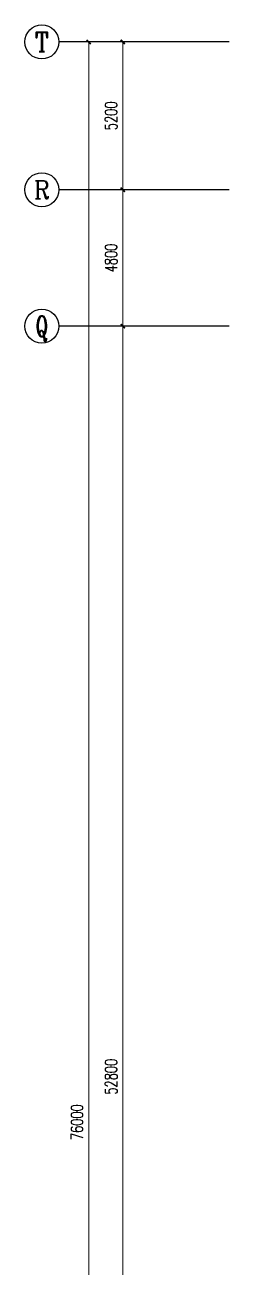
# Model space of a CAD drawing. Extents: x 0 to 302064749, y -59725395 to 1524223.
# Drawn here: x 1494857 to 1502057, y -553103 to -509403 of the extents above; entities that cross this region are included whole.
import ezdxf
from ezdxf.enums import TextEntityAlignment as Align

# ---------------------------------------------------------------- set-up
doc = ezdxf.new("R2010")
doc.units = 0
doc.header["$LTSCALE"] = 1000
doc.linetypes.add('DOTE', pattern=[2.42, 2, -0.2, 0.02, -0.2])
doc.layers.add('AXIS', color=3, linetype='Continuous')
doc.layers.add('AXIS_TEXT', color=7, linetype='Continuous')
doc.layers.add('DOTE', color=1, linetype='DOTE', lineweight=9, plot=False)
doc.layers.get('DOTE').off()
doc.styles.add('_TCH_AXIS', font='COMPLEX', dxfattribs={"bigfont": 'GBCBIG'})
doc.styles.add('A_DIM_T3', font='simplex.shx', dxfattribs={"width": 0.7, "bigfont": 'gbcbig.shx'})
doc.styles.add('COMPLEX', font='COMPLEX')
doc.dimstyles.new('_TCH_ARCH&&150', dxfattribs={"dimtxt": 420, "dimasz": 150, "dimexe": 375, "dimexo": 450, "dimgap": 202.5, "dimtad": 1, "dimdec": 0, "dimzin": 0, "dimdsep": 46, "dimtxsty": 'A_DIM_T3', "dimblk": 'ARCHTICK', "dimcen": 0.09, "dimclrt": 7, "dimazin": 2, "dimtfac": 1, "dimtdec": 0, "dimtix": 1, "dimtmove": 2, "dimatfit": 3, "dimfxl": 150, "dimtolj": 1, "dimtzin": 0, "dimarcsym": 0})

# ---------------------------------------------------------------- blocks, each defined once
blk = doc.blocks.new('_ArchTick')
at = {"color": 0, "linetype": 'ByBlock', "const_width": 0.4}
blk.add_lwpolyline([(-0.5, -0.5), (0.5, 0.5)], dxfattribs=at)
blk = doc.blocks.new('*D101')
at = {"layer": 'AXIS', "color": 0, "lineweight": -2, "transparency": 16777216}
for p, q in [((-2450, 76000), (-7325, 76000)), ((-6950, 0), (-6950, 76000)), ((-2450, 0), (-7325, 0))]:
    blk.add_line(p, q, dxfattribs=at)
at = {"layer": 'Defpoints', "color": 0, "transparency": 16777216}
for p in [(-6950, 76000), (-2000, 76000), (-2000, 0)]:
    blk.add_point(p, dxfattribs=at)
at = {"layer": 'AXIS', "color": 0, "lineweight": -2, "transparency": 16777216, "xscale": 150, "yscale": 150, "zscale": 150}
for p, rotation in [((-6950, 76000), 90), ((-6950, 0), 270)]:
    blk.add_blockref('_ArchTick', p, dxfattribs=dict(at, rotation=rotation))
at = {"layer": 'AXIS', "color": 7, "transparency": 16777216, "insert": (-7362.5, 38000), "char_height": 420, "attachment_point": 5, "rotation": 90, "style": 'A_DIM_T3'}
blk.add_mtext('\\A1;76000', dxfattribs=at)
blk = doc.blocks.new('*D105')
at = {"layer": 'AXIS', "color": 0, "lineweight": -2, "transparency": 16777216}
for p, q in [((-2450, 66000), (-6125, 66000)), ((-5750, 13200), (-5750, 66000)), ((-2450, 13200), (-6125, 13200))]:
    blk.add_line(p, q, dxfattribs=at)
at = {"layer": 'Defpoints', "color": 0, "transparency": 16777216}
for p in [(-5750, 66000), (-2000, 66000), (-2000, 13200)]:
    blk.add_point(p, dxfattribs=at)
at = {"layer": 'AXIS', "color": 0, "lineweight": -2, "transparency": 16777216, "xscale": 150, "yscale": 150, "zscale": 150}
for p, rotation in [((-5750, 66000), 90), ((-5750, 13200), 270)]:
    blk.add_blockref('_ArchTick', p, dxfattribs=dict(at, rotation=rotation))
at = {"layer": 'AXIS', "color": 7, "transparency": 16777216, "insert": (-6162.5, 39600), "char_height": 420, "attachment_point": 5, "rotation": 90, "style": 'A_DIM_T3'}
blk.add_mtext('\\A1;52800', dxfattribs=at)
blk = doc.blocks.new('*D106')
at = {"layer": 'AXIS', "color": 0, "lineweight": -2, "transparency": 16777216}
for p, q in [((-2450, 70800), (-6125, 70800)), ((-5750, 66000), (-5750, 70800)), ((-2450, 66000), (-6125, 66000))]:
    blk.add_line(p, q, dxfattribs=at)
at = {"layer": 'Defpoints', "color": 0, "transparency": 16777216}
for p in [(-5750, 70800), (-2000, 70800), (-2000, 66000)]:
    blk.add_point(p, dxfattribs=at)
at = {"layer": 'AXIS', "color": 0, "lineweight": -2, "transparency": 16777216, "xscale": 150, "yscale": 150, "zscale": 150}
for p, rotation in [((-5750, 70800), 90), ((-5750, 66000), 270)]:
    blk.add_blockref('_ArchTick', p, dxfattribs=dict(at, rotation=rotation))
at = {"layer": 'AXIS', "color": 7, "transparency": 16777216, "insert": (-6162.5, 68400), "char_height": 420, "attachment_point": 5, "rotation": 90, "style": 'A_DIM_T3'}
blk.add_mtext('\\A1;4800', dxfattribs=at)
blk = doc.blocks.new('*D107')
at = {"layer": 'AXIS', "color": 0, "lineweight": -2, "transparency": 16777216}
for p, q in [((-2450, 76000), (-6125, 76000)), ((-5750, 70800), (-5750, 76000)), ((-2450, 70800), (-6125, 70800))]:
    blk.add_line(p, q, dxfattribs=at)
at = {"layer": 'Defpoints', "color": 0, "transparency": 16777216}
for p in [(-5750, 76000), (-2000, 76000), (-2000, 70800)]:
    blk.add_point(p, dxfattribs=at)
at = {"layer": 'AXIS', "color": 0, "lineweight": -2, "transparency": 16777216, "xscale": 150, "yscale": 150, "zscale": 150}
for p, rotation in [((-5750, 76000), 90), ((-5750, 70800), 270)]:
    blk.add_blockref('_ArchTick', p, dxfattribs=dict(at, rotation=rotation))
at = {"layer": 'AXIS', "color": 7, "transparency": 16777216, "insert": (-6162.5, 73400), "char_height": 420, "attachment_point": 5, "rotation": 90, "style": 'A_DIM_T3'}
blk.add_mtext('\\A1;5200', dxfattribs=at)
blk = doc.blocks.new('*D156')
at = {"layer": 'AXIS', "color": 0, "lineweight": -2, "transparency": 16777216}
for p, q in [((-2450, 76000), (-7325, 76000)), ((-6950, 0), (-6950, 76000)), ((-2450, 0), (-7325, 0))]:
    blk.add_line(p, q, dxfattribs=at)
at = {"layer": 'Defpoints', "color": 0, "transparency": 16777216}
for p in [(-6950, 76000), (-2000, 76000), (-2000, 0)]:
    blk.add_point(p, dxfattribs=at)
at = {"layer": 'AXIS', "color": 0, "lineweight": -2, "transparency": 16777216, "xscale": 150, "yscale": 150, "zscale": 150}
for p, rotation in [((-6950, 76000), 90), ((-6950, 0), 270)]:
    blk.add_blockref('_ArchTick', p, dxfattribs=dict(at, rotation=rotation))
at = {"layer": 'AXIS', "color": 7, "transparency": 16777216, "insert": (-7362.5, 38000), "char_height": 420, "attachment_point": 5, "rotation": 90, "style": 'A_DIM_T3'}
blk.add_mtext('\\A1;76000', dxfattribs=at)
blk = doc.blocks.new('*D160')
at = {"layer": 'AXIS', "color": 0, "lineweight": -2, "transparency": 16777216}
for p, q in [((-2450, 66000), (-6125, 66000)), ((-5750, 13200), (-5750, 66000)), ((-2450, 13200), (-6125, 13200))]:
    blk.add_line(p, q, dxfattribs=at)
at = {"layer": 'Defpoints', "color": 0, "transparency": 16777216}
for p in [(-5750, 66000), (-2000, 66000), (-2000, 13200)]:
    blk.add_point(p, dxfattribs=at)
at = {"layer": 'AXIS', "color": 0, "lineweight": -2, "transparency": 16777216, "xscale": 150, "yscale": 150, "zscale": 150}
for p, rotation in [((-5750, 66000), 90), ((-5750, 13200), 270)]:
    blk.add_blockref('_ArchTick', p, dxfattribs=dict(at, rotation=rotation))
at = {"layer": 'AXIS', "color": 7, "transparency": 16777216, "insert": (-6162.5, 39600), "char_height": 420, "attachment_point": 5, "rotation": 90, "style": 'A_DIM_T3'}
blk.add_mtext('\\A1;52800', dxfattribs=at)
blk = doc.blocks.new('*D161')
at = {"layer": 'AXIS', "color": 0, "lineweight": -2, "transparency": 16777216}
for p, q in [((-2450, 70800), (-6125, 70800)), ((-5750, 66000), (-5750, 70800)), ((-2450, 66000), (-6125, 66000))]:
    blk.add_line(p, q, dxfattribs=at)
at = {"layer": 'Defpoints', "color": 0, "transparency": 16777216}
for p in [(-5750, 70800), (-2000, 70800), (-2000, 66000)]:
    blk.add_point(p, dxfattribs=at)
at = {"layer": 'AXIS', "color": 0, "lineweight": -2, "transparency": 16777216, "xscale": 150, "yscale": 150, "zscale": 150}
for p, rotation in [((-5750, 70800), 90), ((-5750, 66000), 270)]:
    blk.add_blockref('_ArchTick', p, dxfattribs=dict(at, rotation=rotation))
at = {"layer": 'AXIS', "color": 7, "transparency": 16777216, "insert": (-6162.5, 68400), "char_height": 420, "attachment_point": 5, "rotation": 90, "style": 'A_DIM_T3'}
blk.add_mtext('\\A1;4800', dxfattribs=at)
blk = doc.blocks.new('*D162')
at = {"layer": 'AXIS', "color": 0, "lineweight": -2, "transparency": 16777216}
for p, q in [((-2450, 76000), (-6125, 76000)), ((-5750, 70800), (-5750, 76000)), ((-2450, 70800), (-6125, 70800))]:
    blk.add_line(p, q, dxfattribs=at)
at = {"layer": 'Defpoints', "color": 0, "transparency": 16777216}
for p in [(-5750, 76000), (-2000, 76000), (-2000, 70800)]:
    blk.add_point(p, dxfattribs=at)
at = {"layer": 'AXIS', "color": 0, "lineweight": -2, "transparency": 16777216, "xscale": 150, "yscale": 150, "zscale": 150}
for p, rotation in [((-5750, 76000), 90), ((-5750, 70800), 270)]:
    blk.add_blockref('_ArchTick', p, dxfattribs=dict(at, rotation=rotation))
at = {"layer": 'AXIS', "color": 7, "transparency": 16777216, "insert": (-6162.5, 73400), "char_height": 420, "attachment_point": 5, "rotation": 90, "style": 'A_DIM_T3'}
blk.add_mtext('\\A1;5200', dxfattribs=at)
blk = doc.blocks.new('*D211')
at = {"layer": 'AXIS', "color": 0, "lineweight": -2, "transparency": 16777216}
for p, q in [((-2450, 76000), (-7325, 76000)), ((-6950, 0), (-6950, 76000)), ((-2450, 0), (-7325, 0))]:
    blk.add_line(p, q, dxfattribs=at)
at = {"layer": 'Defpoints', "color": 0, "transparency": 16777216}
for p in [(-6950, 76000), (-2000, 76000), (-2000, 0)]:
    blk.add_point(p, dxfattribs=at)
at = {"layer": 'AXIS', "color": 0, "lineweight": -2, "transparency": 16777216, "xscale": 150, "yscale": 150, "zscale": 150}
for p, rotation in [((-6950, 76000), 90), ((-6950, 0), 270)]:
    blk.add_blockref('_ArchTick', p, dxfattribs=dict(at, rotation=rotation))
at = {"layer": 'AXIS', "color": 7, "transparency": 16777216, "insert": (-7362.5, 38000), "char_height": 420, "attachment_point": 5, "rotation": 90, "style": 'A_DIM_T3'}
blk.add_mtext('\\A1;76000', dxfattribs=at)
blk = doc.blocks.new('*D215')
at = {"layer": 'AXIS', "color": 0, "lineweight": -2, "transparency": 16777216}
for p, q in [((-2450, 66000), (-6125, 66000)), ((-5750, 13200), (-5750, 66000)), ((-2450, 13200), (-6125, 13200))]:
    blk.add_line(p, q, dxfattribs=at)
at = {"layer": 'Defpoints', "color": 0, "transparency": 16777216}
for p in [(-5750, 66000), (-2000, 66000), (-2000, 13200)]:
    blk.add_point(p, dxfattribs=at)
at = {"layer": 'AXIS', "color": 0, "lineweight": -2, "transparency": 16777216, "xscale": 150, "yscale": 150, "zscale": 150}
for p, rotation in [((-5750, 66000), 90), ((-5750, 13200), 270)]:
    blk.add_blockref('_ArchTick', p, dxfattribs=dict(at, rotation=rotation))
at = {"layer": 'AXIS', "color": 7, "transparency": 16777216, "insert": (-6162.5, 39600), "char_height": 420, "attachment_point": 5, "rotation": 90, "style": 'A_DIM_T3'}
blk.add_mtext('\\A1;52800', dxfattribs=at)
blk = doc.blocks.new('*D216')
at = {"layer": 'AXIS', "color": 0, "lineweight": -2, "transparency": 16777216}
for p, q in [((-2450, 70800), (-6125, 70800)), ((-5750, 66000), (-5750, 70800)), ((-2450, 66000), (-6125, 66000))]:
    blk.add_line(p, q, dxfattribs=at)
at = {"layer": 'Defpoints', "color": 0, "transparency": 16777216}
for p in [(-5750, 70800), (-2000, 70800), (-2000, 66000)]:
    blk.add_point(p, dxfattribs=at)
at = {"layer": 'AXIS', "color": 0, "lineweight": -2, "transparency": 16777216, "xscale": 150, "yscale": 150, "zscale": 150}
for p, rotation in [((-5750, 70800), 90), ((-5750, 66000), 270)]:
    blk.add_blockref('_ArchTick', p, dxfattribs=dict(at, rotation=rotation))
at = {"layer": 'AXIS', "color": 7, "transparency": 16777216, "insert": (-6162.5, 68400), "char_height": 420, "attachment_point": 5, "rotation": 90, "style": 'A_DIM_T3'}
blk.add_mtext('\\A1;4800', dxfattribs=at)
blk = doc.blocks.new('*D217')
at = {"layer": 'AXIS', "color": 0, "lineweight": -2, "transparency": 16777216}
for p, q in [((-2450, 76000), (-6125, 76000)), ((-5750, 70800), (-5750, 76000)), ((-2450, 70800), (-6125, 70800))]:
    blk.add_line(p, q, dxfattribs=at)
at = {"layer": 'Defpoints', "color": 0, "transparency": 16777216}
for p in [(-5750, 76000), (-2000, 76000), (-2000, 70800)]:
    blk.add_point(p, dxfattribs=at)
at = {"layer": 'AXIS', "color": 0, "lineweight": -2, "transparency": 16777216, "xscale": 150, "yscale": 150, "zscale": 150}
for p, rotation in [((-5750, 76000), 90), ((-5750, 70800), 270)]:
    blk.add_blockref('_ArchTick', p, dxfattribs=dict(at, rotation=rotation))
at = {"layer": 'AXIS', "color": 7, "transparency": 16777216, "insert": (-6162.5, 73400), "char_height": 420, "attachment_point": 5, "rotation": 90, "style": 'A_DIM_T3'}
blk.add_mtext('\\A1;5200', dxfattribs=at)
blk = doc.blocks.new('*D266')
at = {"layer": 'AXIS', "color": 0, "lineweight": -2, "transparency": 16777216}
for p, q in [((-2450, 76000), (-7325, 76000)), ((-6950, 0), (-6950, 76000)), ((-2450, 0), (-7325, 0))]:
    blk.add_line(p, q, dxfattribs=at)
at = {"layer": 'Defpoints', "color": 0, "transparency": 16777216}
for p in [(-6950, 76000), (-2000, 76000), (-2000, 0)]:
    blk.add_point(p, dxfattribs=at)
at = {"layer": 'AXIS', "color": 0, "lineweight": -2, "transparency": 16777216, "xscale": 150, "yscale": 150, "zscale": 150}
for p, rotation in [((-6950, 76000), 90), ((-6950, 0), 270)]:
    blk.add_blockref('_ArchTick', p, dxfattribs=dict(at, rotation=rotation))
at = {"layer": 'AXIS', "color": 7, "transparency": 16777216, "insert": (-7362.5, 38000), "char_height": 420, "attachment_point": 5, "rotation": 90, "style": 'A_DIM_T3'}
blk.add_mtext('\\A1;76000', dxfattribs=at)
blk = doc.blocks.new('*D270')
at = {"layer": 'AXIS', "color": 0, "lineweight": -2, "transparency": 16777216}
for p, q in [((-2450, 66000), (-6125, 66000)), ((-5750, 13200), (-5750, 66000)), ((-2450, 13200), (-6125, 13200))]:
    blk.add_line(p, q, dxfattribs=at)
at = {"layer": 'Defpoints', "color": 0, "transparency": 16777216}
for p in [(-5750, 66000), (-2000, 66000), (-2000, 13200)]:
    blk.add_point(p, dxfattribs=at)
at = {"layer": 'AXIS', "color": 0, "lineweight": -2, "transparency": 16777216, "xscale": 150, "yscale": 150, "zscale": 150}
for p, rotation in [((-5750, 66000), 90), ((-5750, 13200), 270)]:
    blk.add_blockref('_ArchTick', p, dxfattribs=dict(at, rotation=rotation))
at = {"layer": 'AXIS', "color": 7, "transparency": 16777216, "insert": (-6162.5, 39600), "char_height": 420, "attachment_point": 5, "rotation": 90, "style": 'A_DIM_T3'}
blk.add_mtext('\\A1;52800', dxfattribs=at)
blk = doc.blocks.new('*D271')
at = {"layer": 'AXIS', "color": 0, "lineweight": -2, "transparency": 16777216}
for p, q in [((-2450, 70800), (-6125, 70800)), ((-5750, 66000), (-5750, 70800)), ((-2450, 66000), (-6125, 66000))]:
    blk.add_line(p, q, dxfattribs=at)
at = {"layer": 'Defpoints', "color": 0, "transparency": 16777216}
for p in [(-5750, 70800), (-2000, 70800), (-2000, 66000)]:
    blk.add_point(p, dxfattribs=at)
at = {"layer": 'AXIS', "color": 0, "lineweight": -2, "transparency": 16777216, "xscale": 150, "yscale": 150, "zscale": 150}
for p, rotation in [((-5750, 70800), 90), ((-5750, 66000), 270)]:
    blk.add_blockref('_ArchTick', p, dxfattribs=dict(at, rotation=rotation))
at = {"layer": 'AXIS', "color": 7, "transparency": 16777216, "insert": (-6162.5, 68400), "char_height": 420, "attachment_point": 5, "rotation": 90, "style": 'A_DIM_T3'}
blk.add_mtext('\\A1;4800', dxfattribs=at)
blk = doc.blocks.new('*D272')
at = {"layer": 'AXIS', "color": 0, "lineweight": -2, "transparency": 16777216}
for p, q in [((-2450, 76000), (-6125, 76000)), ((-5750, 70800), (-5750, 76000)), ((-2450, 70800), (-6125, 70800))]:
    blk.add_line(p, q, dxfattribs=at)
at = {"layer": 'Defpoints', "color": 0, "transparency": 16777216}
for p in [(-5750, 76000), (-2000, 76000), (-2000, 70800)]:
    blk.add_point(p, dxfattribs=at)
at = {"layer": 'AXIS', "color": 0, "lineweight": -2, "transparency": 16777216, "xscale": 150, "yscale": 150, "zscale": 150}
for p, rotation in [((-5750, 76000), 90), ((-5750, 70800), 270)]:
    blk.add_blockref('_ArchTick', p, dxfattribs=dict(at, rotation=rotation))
at = {"layer": 'AXIS', "color": 7, "transparency": 16777216, "insert": (-6162.5, 73400), "char_height": 420, "attachment_point": 5, "rotation": 90, "style": 'A_DIM_T3'}
blk.add_mtext('\\A1;5200', dxfattribs=at)
blk = doc.blocks.new('*D321')
at = {"layer": 'AXIS', "color": 0, "lineweight": -2, "transparency": 16777216}
for p, q in [((-2450, 76000), (-7325, 76000)), ((-6950, 0), (-6950, 76000)), ((-2450, 0), (-7325, 0))]:
    blk.add_line(p, q, dxfattribs=at)
at = {"layer": 'Defpoints', "color": 0, "transparency": 16777216}
for p in [(-6950, 76000), (-2000, 76000), (-2000, 0)]:
    blk.add_point(p, dxfattribs=at)
at = {"layer": 'AXIS', "color": 0, "lineweight": -2, "transparency": 16777216, "xscale": 150, "yscale": 150, "zscale": 150}
for p, rotation in [((-6950, 76000), 90), ((-6950, 0), 270)]:
    blk.add_blockref('_ArchTick', p, dxfattribs=dict(at, rotation=rotation))
at = {"layer": 'AXIS', "color": 7, "transparency": 16777216, "insert": (-7362.5, 38000), "char_height": 420, "attachment_point": 5, "rotation": 90, "style": 'A_DIM_T3'}
blk.add_mtext('\\A1;76000', dxfattribs=at)
blk = doc.blocks.new('*D325')
at = {"layer": 'AXIS', "color": 0, "lineweight": -2, "transparency": 16777216}
for p, q in [((-2450, 66000), (-6125, 66000)), ((-5750, 13200), (-5750, 66000)), ((-2450, 13200), (-6125, 13200))]:
    blk.add_line(p, q, dxfattribs=at)
at = {"layer": 'Defpoints', "color": 0, "transparency": 16777216}
for p in [(-5750, 66000), (-2000, 66000), (-2000, 13200)]:
    blk.add_point(p, dxfattribs=at)
at = {"layer": 'AXIS', "color": 0, "lineweight": -2, "transparency": 16777216, "xscale": 150, "yscale": 150, "zscale": 150}
for p, rotation in [((-5750, 66000), 90), ((-5750, 13200), 270)]:
    blk.add_blockref('_ArchTick', p, dxfattribs=dict(at, rotation=rotation))
at = {"layer": 'AXIS', "color": 7, "transparency": 16777216, "insert": (-6162.5, 39600), "char_height": 420, "attachment_point": 5, "rotation": 90, "style": 'A_DIM_T3'}
blk.add_mtext('\\A1;52800', dxfattribs=at)
blk = doc.blocks.new('*D326')
at = {"layer": 'AXIS', "color": 0, "lineweight": -2, "transparency": 16777216}
for p, q in [((-2450, 70800), (-6125, 70800)), ((-5750, 66000), (-5750, 70800)), ((-2450, 66000), (-6125, 66000))]:
    blk.add_line(p, q, dxfattribs=at)
at = {"layer": 'Defpoints', "color": 0, "transparency": 16777216}
for p in [(-5750, 70800), (-2000, 70800), (-2000, 66000)]:
    blk.add_point(p, dxfattribs=at)
at = {"layer": 'AXIS', "color": 0, "lineweight": -2, "transparency": 16777216, "xscale": 150, "yscale": 150, "zscale": 150}
for p, rotation in [((-5750, 70800), 90), ((-5750, 66000), 270)]:
    blk.add_blockref('_ArchTick', p, dxfattribs=dict(at, rotation=rotation))
at = {"layer": 'AXIS', "color": 7, "transparency": 16777216, "insert": (-6162.5, 68400), "char_height": 420, "attachment_point": 5, "rotation": 90, "style": 'A_DIM_T3'}
blk.add_mtext('\\A1;4800', dxfattribs=at)
blk = doc.blocks.new('*D327')
at = {"layer": 'AXIS', "color": 0, "lineweight": -2, "transparency": 16777216}
for p, q in [((-2450, 76000), (-6125, 76000)), ((-5750, 70800), (-5750, 76000)), ((-2450, 70800), (-6125, 70800))]:
    blk.add_line(p, q, dxfattribs=at)
at = {"layer": 'Defpoints', "color": 0, "transparency": 16777216}
for p in [(-5750, 76000), (-2000, 76000), (-2000, 70800)]:
    blk.add_point(p, dxfattribs=at)
at = {"layer": 'AXIS', "color": 0, "lineweight": -2, "transparency": 16777216, "xscale": 150, "yscale": 150, "zscale": 150}
for p, rotation in [((-5750, 76000), 90), ((-5750, 70800), 270)]:
    blk.add_blockref('_ArchTick', p, dxfattribs=dict(at, rotation=rotation))
at = {"layer": 'AXIS', "color": 7, "transparency": 16777216, "insert": (-6162.5, 73400), "char_height": 420, "attachment_point": 5, "rotation": 90, "style": 'A_DIM_T3'}
blk.add_mtext('\\A1;5200', dxfattribs=at)
blk = doc.blocks.new('_AXISO')
blk.add_circle((0, 0), 0.5)
at = {"layer": 'AXIS_TEXT', "style": 'COMPLEX', "width": 1.041667}
blk.add_attdef('A', text='', height=0.56, dxfattribs=at).set_placement((-0.25, -0.28), (0.25, -0.28), align=Align.FIT)
blk = doc.blocks.new('*D377')
at = {"layer": 'AXIS', "color": 0, "lineweight": -2, "transparency": 16777216}
for p, q in [((-2450, 76000), (-7325, 76000)), ((-6950, 0), (-6950, 76000)), ((-2450, 0), (-7325, 0))]:
    blk.add_line(p, q, dxfattribs=at)
at = {"layer": 'Defpoints', "color": 0, "transparency": 16777216}
for p in [(-6950, 76000), (-2000, 76000), (-2000, 0)]:
    blk.add_point(p, dxfattribs=at)
at = {"layer": 'AXIS', "color": 0, "lineweight": -2, "transparency": 16777216, "xscale": 150, "yscale": 150, "zscale": 150}
for p, rotation in [((-6950, 76000), 90), ((-6950, 0), 270)]:
    blk.add_blockref('_ArchTick', p, dxfattribs=dict(at, rotation=rotation))
at = {"layer": 'AXIS', "color": 7, "transparency": 16777216, "insert": (-7362.5, 38000), "char_height": 420, "attachment_point": 5, "rotation": 90, "style": 'A_DIM_T3'}
blk.add_mtext('\\A1;76000', dxfattribs=at)
blk = doc.blocks.new('*D381')
at = {"layer": 'AXIS', "color": 0, "lineweight": -2, "transparency": 16777216}
for p, q in [((-2450, 66000), (-6125, 66000)), ((-5750, 13200), (-5750, 66000)), ((-2450, 13200), (-6125, 13200))]:
    blk.add_line(p, q, dxfattribs=at)
at = {"layer": 'Defpoints', "color": 0, "transparency": 16777216}
for p in [(-5750, 66000), (-2000, 66000), (-2000, 13200)]:
    blk.add_point(p, dxfattribs=at)
at = {"layer": 'AXIS', "color": 0, "lineweight": -2, "transparency": 16777216, "xscale": 150, "yscale": 150, "zscale": 150}
for p, rotation in [((-5750, 66000), 90), ((-5750, 13200), 270)]:
    blk.add_blockref('_ArchTick', p, dxfattribs=dict(at, rotation=rotation))
at = {"layer": 'AXIS', "color": 7, "transparency": 16777216, "insert": (-6162.5, 39600), "char_height": 420, "attachment_point": 5, "rotation": 90, "style": 'A_DIM_T3'}
blk.add_mtext('\\A1;52800', dxfattribs=at)
blk = doc.blocks.new('*D382')
at = {"layer": 'AXIS', "color": 0, "lineweight": -2, "transparency": 16777216}
for p, q in [((-2450, 70800), (-6125, 70800)), ((-5750, 66000), (-5750, 70800)), ((-2450, 66000), (-6125, 66000))]:
    blk.add_line(p, q, dxfattribs=at)
at = {"layer": 'Defpoints', "color": 0, "transparency": 16777216}
for p in [(-5750, 70800), (-2000, 70800), (-2000, 66000)]:
    blk.add_point(p, dxfattribs=at)
at = {"layer": 'AXIS', "color": 0, "lineweight": -2, "transparency": 16777216, "xscale": 150, "yscale": 150, "zscale": 150}
for p, rotation in [((-5750, 70800), 90), ((-5750, 66000), 270)]:
    blk.add_blockref('_ArchTick', p, dxfattribs=dict(at, rotation=rotation))
at = {"layer": 'AXIS', "color": 7, "transparency": 16777216, "insert": (-6162.5, 68400), "char_height": 420, "attachment_point": 5, "rotation": 90, "style": 'A_DIM_T3'}
blk.add_mtext('\\A1;4800', dxfattribs=at)
blk = doc.blocks.new('*D383')
at = {"layer": 'AXIS', "color": 0, "lineweight": -2, "transparency": 16777216}
for p, q in [((-2450, 76000), (-6125, 76000)), ((-5750, 70800), (-5750, 76000)), ((-2450, 70800), (-6125, 70800))]:
    blk.add_line(p, q, dxfattribs=at)
at = {"layer": 'Defpoints', "color": 0, "transparency": 16777216}
for p in [(-5750, 76000), (-2000, 76000), (-2000, 70800)]:
    blk.add_point(p, dxfattribs=at)
at = {"layer": 'AXIS', "color": 0, "lineweight": -2, "transparency": 16777216, "xscale": 150, "yscale": 150, "zscale": 150}
for p, rotation in [((-5750, 76000), 90), ((-5750, 70800), 270)]:
    blk.add_blockref('_ArchTick', p, dxfattribs=dict(at, rotation=rotation))
at = {"layer": 'AXIS', "color": 7, "transparency": 16777216, "insert": (-6162.5, 73400), "char_height": 420, "attachment_point": 5, "rotation": 90, "style": 'A_DIM_T3'}
blk.add_mtext('\\A1;5200', dxfattribs=at)
blk = doc.blocks.new('A$Cfdce661d')
at = {"layer": 'AXIS'}
for p, q in [((-2000, 76000), (-8000, 76000)), ((-2000, 70800), (-8000, 70800)), ((-2000, 66000), (-8000, 66000))]:
    blk.add_line(p, q, dxfattribs=at)
ref = blk.add_blockref('_AXISO', (-8600, 76000), dxfattribs=dict(at, xscale=1200, yscale=1200, zscale=1200))
ref.add_attrib('A', 'T', dxfattribs={"layer": 'AXIS_TEXT', "height": 683.5, "style": '_TCH_AXIS'}).set_placement((-8844.1, 75658.2), (-8355.9, 75658.2), align=Align.FIT)
ref = blk.add_blockref('_AXISO', (-8600, 70800), dxfattribs=dict(at, xscale=1200, yscale=1200, zscale=1200))
ref.add_attrib('A', 'R', dxfattribs={"layer": 'AXIS_TEXT', "height": 637.8, "style": '_TCH_AXIS'}).set_placement((-8873.3, 70481.1), (-8326.7, 70481.1), align=Align.FIT)
ref = blk.add_blockref('_AXISO', (-8600, 66000), dxfattribs=dict(at, xscale=1200, yscale=1200, zscale=1200))
ref.add_attrib('A', 'Q', dxfattribs={"layer": 'AXIS_TEXT', "height": 715.4, "style": '_TCH_AXIS', "width": 0.807692}).set_placement((-8820.1, 65642.3), (-8379.9, 65642.3), align=Align.FIT)
for p1, p2, distance, picture, middle in [((-2000, 0), (-2000, 76000), 4950, '*D101', (-7362.5, 38000)), ((-2000, 0), (-2000, 76000), 4950, '*D156', (-7362.5, 38000)), ((-2000, 0), (-2000, 76000), 4950, '*D211', (-7362.5, 38000)), ((-2000, 0), (-2000, 76000), 4950, '*D266', (-7362.5, 38000)), ((-2000, 0), (-2000, 76000), 4950, '*D321', (-7362.5, 38000)), ((-2000, 0), (-2000, 76000), 4950, '*D377', (-7362.5, 38000)), ((-2000, 70800), (-2000, 76000), 3750, '*D107', (-6162.5, 73400)), ((-2000, 70800), (-2000, 76000), 3750, '*D162', (-6162.5, 73400)), ((-2000, 70800), (-2000, 76000), 3750, '*D217', (-6162.5, 73400)), ((-2000, 70800), (-2000, 76000), 3750, '*D272', (-6162.5, 73400)), ((-2000, 70800), (-2000, 76000), 3750, '*D327', (-6162.5, 73400)), ((-2000, 70800), (-2000, 76000), 3750, '*D383', (-6162.5, 73400)), ((-2000, 66000), (-2000, 70800), 3750, '*D106', (-6162.5, 68400)), ((-2000, 66000), (-2000, 70800), 3750, '*D161', (-6162.5, 68400)), ((-2000, 66000), (-2000, 70800), 3750, '*D216', (-6162.5, 68400)), ((-2000, 66000), (-2000, 70800), 3750, '*D271', (-6162.5, 68400)), ((-2000, 66000), (-2000, 70800), 3750, '*D326', (-6162.5, 68400)), ((-2000, 66000), (-2000, 70800), 3750, '*D382', (-6162.5, 68400)), ((-2000, 13200), (-2000, 66000), 3750, '*D105', (-6162.5, 39600)), ((-2000, 13200), (-2000, 66000), 3750, '*D160', (-6162.5, 39600)), ((-2000, 13200), (-2000, 66000), 3750, '*D215', (-6162.5, 39600)), ((-2000, 13200), (-2000, 66000), 3750, '*D270', (-6162.5, 39600)), ((-2000, 13200), (-2000, 66000), 3750, '*D325', (-6162.5, 39600)), ((-2000, 13200), (-2000, 66000), 3750, '*D381', (-6162.5, 39600))]:
    dim = blk.add_aligned_dim(p1=p1, p2=p2, distance=distance, dimstyle='_TCH_ARCH&&150', dxfattribs=at)
    dim.commit()
    dim.dimension.update_dxf_attribs({"geometry": picture, "text_midpoint": middle})

msp = doc.modelspace()

# ---------------------------------------------------------------- block references
at = {"layer": 'DOTE'}
msp.add_blockref('A$Cfdce661d', (1504057, -586003), dxfattribs=at)

doc.saveas('drawing.dxf')
